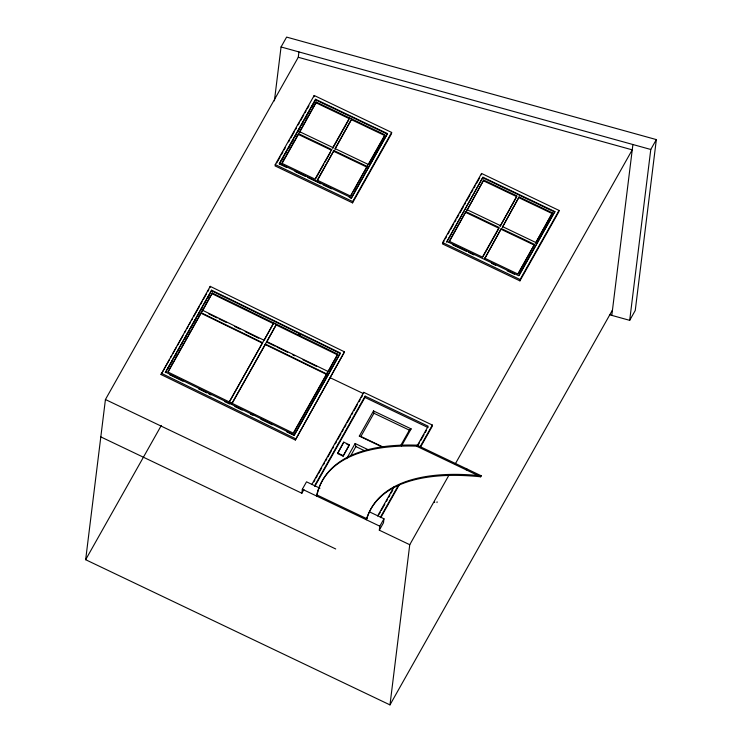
<?xml version="1.0" encoding="UTF-8"?>
<svg xmlns="http://www.w3.org/2000/svg" width="742" height="742" viewBox="0 0 742 742"><rect width="100%" height="100%" fill="white"/><g stroke="black" fill="none" stroke-linecap="round" stroke-linejoin="round"><path stroke-width="1.11" d="M612.465 310.045L389.977 704.9L85.655 559.709L105.429 399.521L298.275 57.273L298.933 51.931M274.401 100.866L281.051 46.969L286.616 37.1L656.345 139.598L635.254 310.471L629.689 320.34L609.572 314.766M275.245 164.585L275.078 165.92L352.543 202.872L391.479 133.773L391.646 132.438L314.181 95.486L275.245 164.585L352.71 201.536L352.543 202.872M286.635 167.451L279.335 163.963L279.4 163.435L315.563 99.27L387.491 133.588L351.272 198.29L349.185 197.289M229.603 401.654L262.594 342.683L201.267 312.781L202.659 310.314L263.985 340.216M265.293 344.566L265.358 344.038L326.684 373.94L326.601 374.46L265.293 344.566L231.801 404.01M264.486 339.753L273.603 323.15L276.367 324.504L266.684 342.099L274.994 346.152M298.423 134.469L298.516 133.662L331.72 149.504L331.618 150.301L298.423 134.469L281.737 164.084M314.014 96.812L314.181 95.486M315.396 100.606L315.563 99.27M348.861 119.703L332.731 148.335L332.833 147.528L299.629 131.686L299.536 132.493L316.315 102.081L384.931 134.812L350.447 196.009L317.242 180.176L333.928 150.561L367.132 166.403L353.127 191.881M317.149 180.974L333.928 150.561M105.429 399.521L301.855 493.235L302.346 489.228L306.52 481.827L319.95 488.227M334.948 149.383L351.727 118.97L335.041 148.585L368.245 164.427M351.272 198.29L387.491 133.588M337.564 453.529L343.75 442.139L349.278 444.783L349.213 445.311L343.092 456.172L337.564 453.529L343.75 442.139M343.092 456.172L349.278 444.783M346.449 443.994L346.514 443.456M420.315 447.463L432.178 426.4L432.345 425.064L363.738 392.332L363.571 393.668L330.375 377.826M314.923 486.233L364.943 397.452L365.11 396.126L428.19 426.214L417.384 445.385M389.977 704.9L409.751 544.711L379.32 530.187L379.811 526.189L383.985 518.779L369.525 511.887M383.985 518.779L383.484 522.785L379.32 530.187M442.631 242.56L442.464 243.895L519.929 280.856L558.865 211.758L559.023 210.422L481.558 173.461L442.631 242.56L520.086 279.521L519.929 280.856M482.94 177.245L446.721 241.948L482.94 177.245L554.868 211.563L519.214 275.263M449.114 242.059L465.902 211.646L499.097 227.479L482.411 257.094L449.216 241.261L465.902 211.646M483.701 180.056L466.913 210.468L483.701 180.056L516.896 195.897L500.108 226.31L516.794 196.695L483.599 180.853M434.589 502.482L434.664 501.954M436.992 502.594L437.084 501.796M481.4 174.797L481.558 173.461M501.314 228.536L484.526 258.958L501.314 228.536L534.509 244.378L518.278 273.807M519.112 196.955L502.325 227.367L519.112 196.955L552.308 212.787L552.206 213.594L519.01 197.752M552.308 212.787L535.52 243.209L551.649 214.577M611.807 315.387L632.898 144.514M629.689 320.34L650.78 149.476L656.345 139.598M161.042 374.534L210.209 286.356L344.501 351.847L295.335 440.015L161.042 374.534L169.482 359.555M294.092 435.424L340.346 352.96L211.581 290.178L165.327 372.632L211.498 290.697L340.253 353.489L294.092 435.424L286.82 431.872M168.258 371.733L201.267 312.781M209.986 287.664L210.209 286.356M211.359 291.485L211.581 290.178M202.566 310.833L212.314 292.988L337.768 354.157L328.623 370.935M295.335 440.015L344.501 351.847M276.775 162.915L280.161 156.905M281.292 154.902L282.98 151.897M284.112 149.893L285.243 147.89M288.629 141.88L289.751 139.876M290.883 137.873L294.268 131.863M295.399 129.869L296.522 127.865M298.219 124.86L299.351 122.857M300.473 120.853L303.858 114.843M304.99 112.84L306.121 110.836M307.244 108.833L308.941 105.828M279.335 163.963L315.489 99.799L387.426 134.126M170.604 357.561L171.736 355.566M172.858 353.563L176.234 347.581M177.357 345.577L182.986 335.597M184.675 332.602L185.797 330.598M186.919 328.604L188.051 326.61M189.173 324.616L190.295 322.612M191.427 320.618L192.549 318.624M193.671 316.621L199.301 306.641M200.423 304.637L202.112 301.642M203.234 299.647L206.61 293.656M207.741 291.662L208.864 289.668M281.496 160.754L283.759 156.748M285.457 153.742L286.579 151.739M288.276 148.725L289.974 145.72M291.105 143.716L293.359 139.7M295.056 136.695L296.188 134.692M297.885 131.686L300.139 127.67M301.836 124.665L302.968 122.662M304.665 119.657L306.919 115.641M308.051 113.637L309.748 110.632M311.436 107.618L314.831 101.608M316.315 102.081L281.83 163.277L315.035 179.119L331.72 149.504M168.007 368.422L169.695 365.426M170.827 363.422L172.515 360.427M174.769 356.429L176.457 353.433M177.579 351.43L179.267 348.434M181.521 344.436L182.653 342.442M184.341 339.446L186.029 336.441M187.151 334.447L189.405 330.45M191.093 327.454L192.781 324.458M193.912 322.455L196.157 318.457M197.845 315.461L198.977 313.467M200.665 310.462L202.353 307.466M204.606 303.469L205.729 301.475M207.417 298.479L209.105 295.483M212.314 292.988L167.822 371.955L293.266 433.133L337.768 354.157M85.655 559.709L161.32 425.435M332.833 147.528L349.519 117.913L349.417 118.72L316.222 102.878M315.489 178.933L323.827 164.121M324.94 162.155L330.505 152.277M273.603 323.15L229.102 402.127L231.866 403.472L276.367 324.504M350.901 195.823L352.014 193.857M368.7 164.242L384.829 135.61L351.634 119.768M352.71 201.536L391.646 132.438M326.684 373.94L328.075 371.473L266.749 341.57M293.702 432.92L326.934 373.94M301.855 493.235L303.942 489.534M443.03 242.894L444.152 240.89M445.283 238.887L446.415 236.883M448.103 233.878L449.235 231.875M450.366 229.872L453.752 223.871M454.874 221.867L456.005 219.864M457.137 217.86L458.825 214.855M459.957 212.852L463.342 206.842M464.473 204.838L465.596 202.835M466.727 200.832L470.113 194.821M471.244 192.818L472.932 189.822M474.064 187.819L475.186 185.815M476.318 183.812L479.703 177.802M311.742 484.6L363.738 392.332M313.838 481.92L314.97 479.916M316.101 477.913L317.233 475.91M318.364 473.897L321.75 467.887M323.447 464.872L324.579 462.869M325.71 460.865L326.842 458.853M327.973 456.849L331.359 450.83M332.49 448.827L333.622 446.823M335.319 443.818L336.451 441.805M337.573 439.802L340.968 433.782M342.099 431.779L343.231 429.776M344.353 427.763L346.05 424.758M347.182 422.755L350.576 416.735M351.708 414.732L352.83 412.728M353.962 410.716L357.356 404.705M359.054 401.691L360.176 399.688M361.308 397.684L362.439 395.672M314.515 485.908L365.11 396.126M417.05 445.172A306.938 124.841 29.4 0 0 317.038 494.988L316.491 495.971A306.938 124.841 29.4 0 1 416.494 446.155L417.05 445.172L481.252 475.798L480.695 476.791A296.717 120.686 29.4 0 0 366.288 519.734L366.845 518.741A296.717 120.686 29.4 0 1 481.252 475.798M346.616 458.649L355.149 443.512L368.737 449.986M382.306 447.074L359.313 436.101L373.504 410.929L411.124 428.885L401.478 445.998M359.313 436.101L360.881 436.444L373.949 413.248L373.504 410.929M350.307 456.451L355.872 446.582L355.149 443.512M482.866 256.908L498.995 228.286L465.8 212.444M400.838 445.274L409.361 430.147L411.124 428.885M377.595 516.005L394.085 486.743M379.134 514.308L380.275 512.295M381.407 510.273L384.82 504.226M386.526 501.193L387.667 499.181M388.799 497.159L389.94 495.146M391.071 493.124L392.778 490.1M417.792 445.71L419.499 442.686M420.631 440.665L424.044 434.617M425.185 432.595L426.316 430.573M380.358 517.332L398.435 485.24M419.916 447.129L432.345 425.064M534.509 244.378L517.823 273.993L484.628 258.151M380.757 517.666L399.409 484.572M554.868 211.563L518.714 275.727L446.786 241.41M520.086 279.521L559.023 210.422M409.751 544.711L449.012 475.028M455.273 463.917L632.24 149.856L298.275 57.273M466.291 469.918L466.848 468.925M281.051 46.969L650.78 149.476M482.875 177.783L554.803 212.101M467.015 209.671L500.21 225.512M502.427 226.56L535.622 242.402M501.212 229.343L534.407 245.175M333.835 151.359L367.03 167.2M452.972 244.934L466.523 251.399M468.61 252.391L473.823 254.877M491.547 263.336L495.712 265.321M507.185 270.793L514.475 274.28M279.4 163.435L351.337 197.752M294.973 171.43L305.398 176.401M307.485 177.394L321.036 183.858M323.122 184.86L331.461 188.839M364.943 397.452L428.023 427.55M373.949 413.248L409.361 430.147M416.494 446.155L480.695 476.791M360.881 436.444L382.751 446.879M355.872 446.582L364.192 450.552M347.367 444.43L349.213 445.311M337.629 453L343.166 455.634M317.038 494.988L366.845 518.741M302.346 489.228L379.811 526.189M100.819 436.899L335.709 548.969M298.59 334.021L300.668 335.032M212.184 293.767L273.538 323.688M276.302 325.033L337.629 354.945M208.808 313.875L217.128 317.938M219.205 318.949L226.486 322.501M234.806 326.554L240 329.086M245.203 331.628L258.717 338.222M277.072 347.163L287.469 352.237M292.663 354.769L294.741 355.78M303.051 359.833L316.556 366.418M201.175 313.3L262.529 343.221M252.595 414.147L254.673 415.158M165.42 372.104L294.184 434.895M169.482 374.654L182.977 381.24M198.559 388.836L206.86 392.889M208.938 393.9L211.016 394.911M224.52 401.496L229.714 404.028M234.899 406.56L242.17 410.103M250.481 414.157L252.558 415.168M260.859 419.221L272.286 424.786M161.264 373.226L295.548 438.707"/></g></svg>
